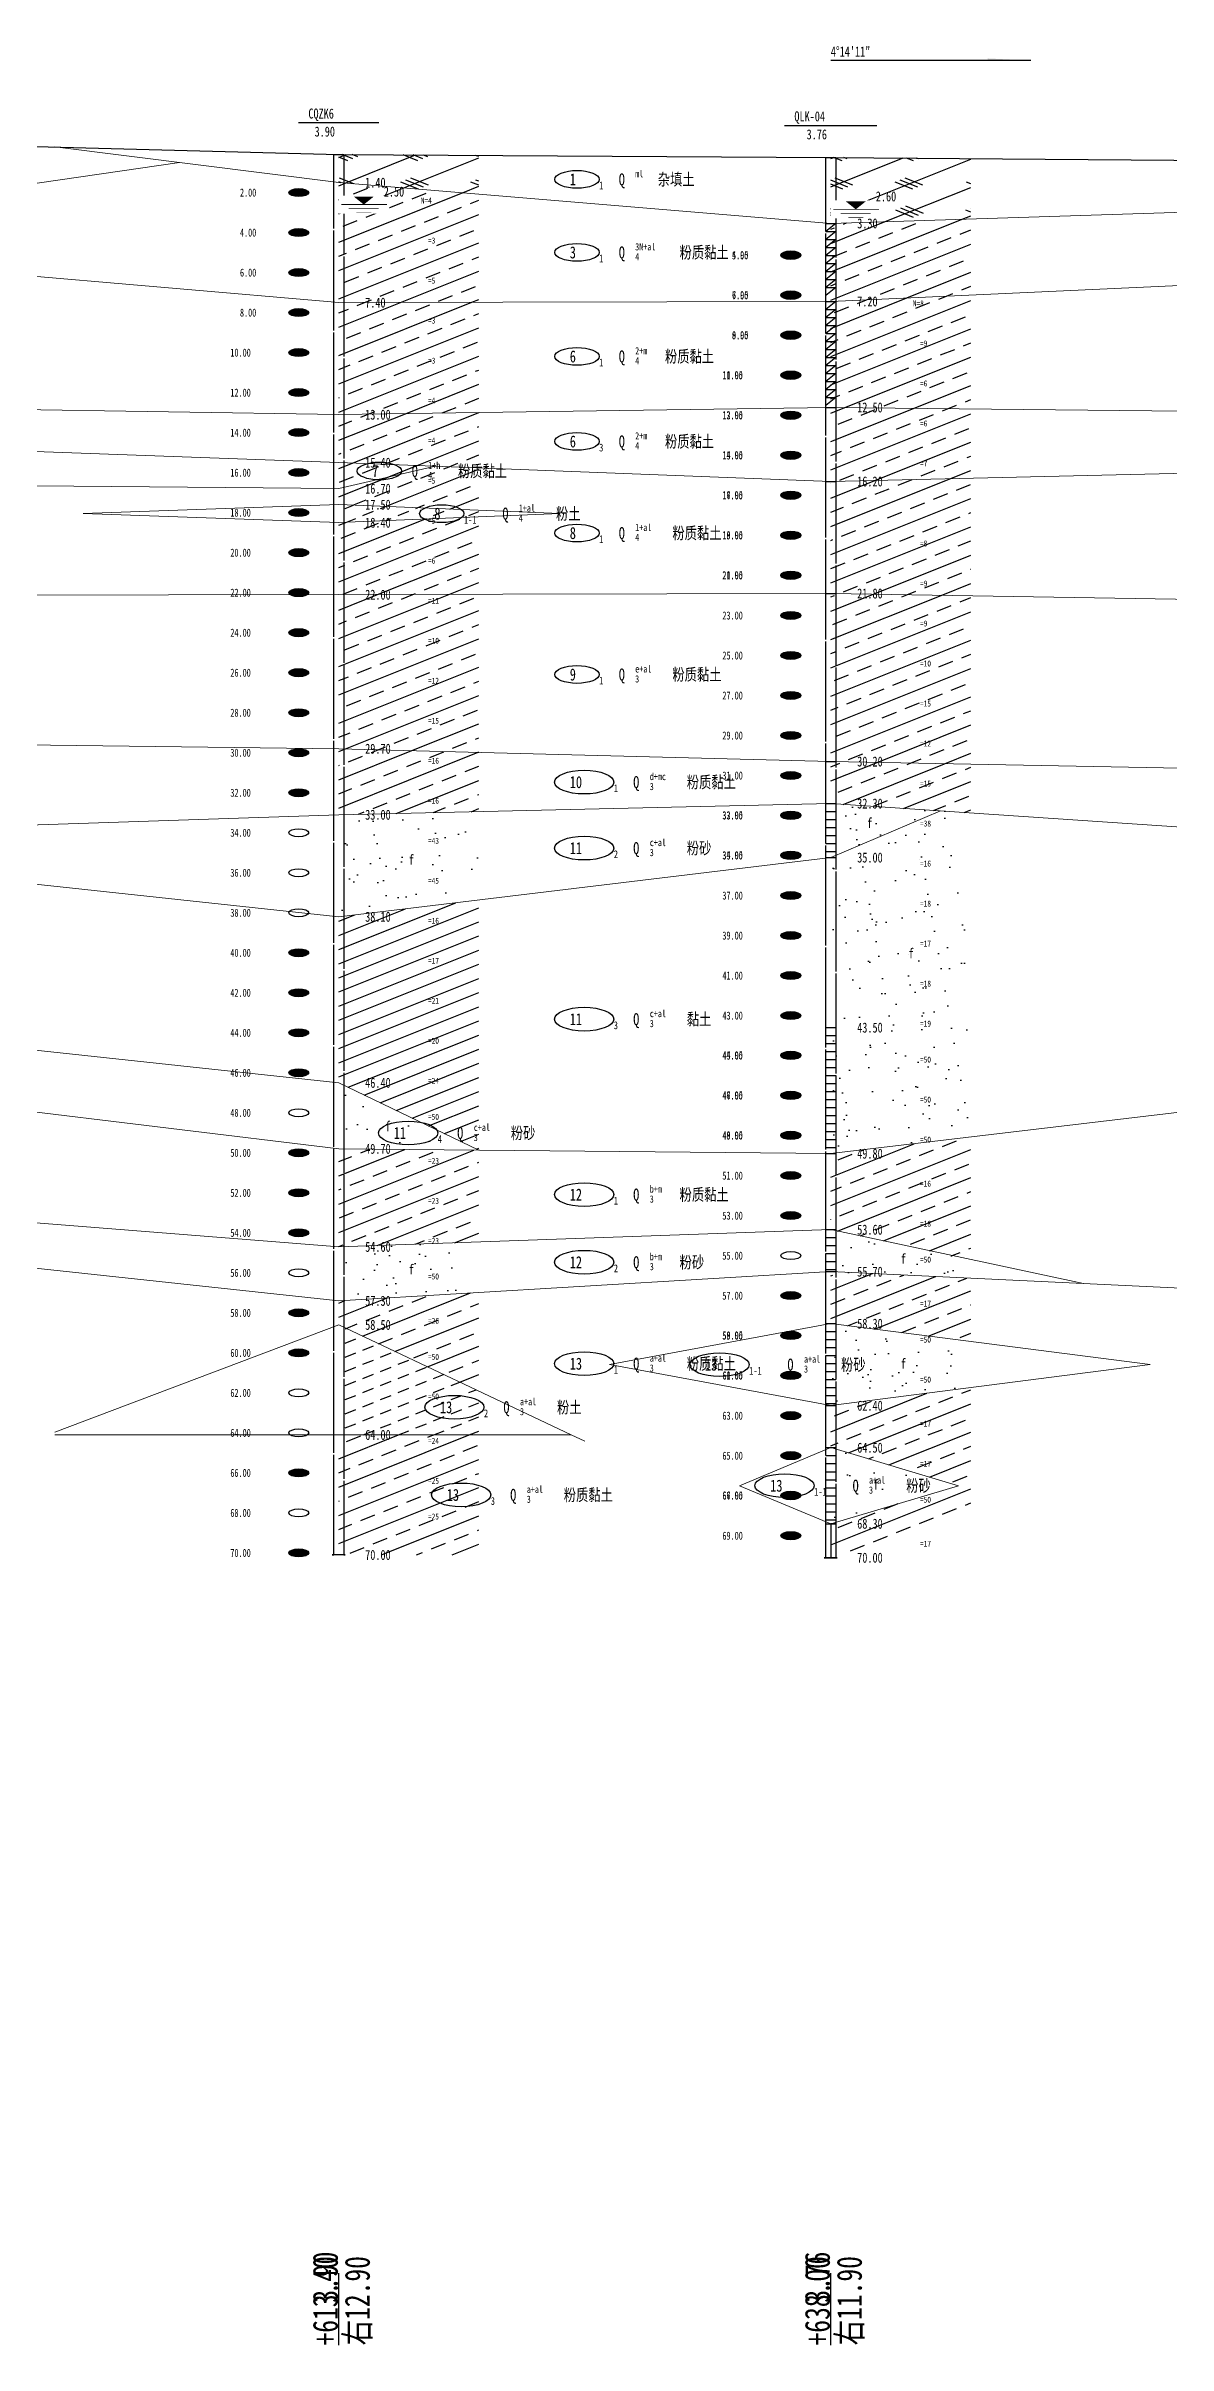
# Model space of a CAD drawing. Header units: millimetres. Extents: x 946 to 3601, y 223 to 2569.
# Drawn here: x 1829.1 to 1885.2, y 227.9 to 342.8 of the extents above; entities that cross this region are included whole.
import ezdxf

# ---------------------------------------------------------------- set-up
doc = ezdxf.new("R2010")
doc.units = ezdxf.units.MM
doc.linetypes.add('sx', pattern=[10, 5, 0, 5, 0])
for name, color, linetype in [('GiCAD_PouMian', 7, 'Continuous'), ('GICAD_QUYANG', 7, 'Continuous'), ('地形线', 7, 'Continuous'), ('地质-地层符号', 3, 'Continuous'), ('地质-地面线', 7, 'Continuous'), ('地质-填充花纹', 8, 'Continuous'), ('地质-标贯', 7, 'Continuous'), ('地质-水位线', 5, 'Continuous'), ('地质-钻孔', 7, 'Continuous')]:
    doc.layers.add(name, color=color, linetype=linetype)
for name, color, linetype, lineweight in [('地质-地层线', 7, 'Continuous', 15), ('地质-文字', 7, 'Continuous', 15), ('地质-标注栏', 1, 'Continuous', 25)]:
    doc.layers.add(name, color=color, linetype=linetype, lineweight=lineweight)
doc.styles.add('LZ_FONTS_FS', font='', dxfattribs={"width": 0.7})
doc.styles.add('LZ_PMT_LINE', font='', dxfattribs={"height": 2})
doc.styles.add('剖线方向', font='', dxfattribs={"width": 0.7, "height": 2.5})
doc.styles.add('叠加符号', font='', dxfattribs={"width": 0.7, "height": 2.5})
doc.styles.add('地下水位', font='', dxfattribs={"width": 0.7, "height": 2.5})
doc.styles.add('地层编号', font='', dxfattribs={"width": 0.7, "height": 3})
doc.styles.add('层底标注', font='', dxfattribs={"width": 0.7, "height": 2.5})
doc.styles.add('岩土名称', font='', dxfattribs={"width": 0.7, "height": 3})
doc.styles.add('时代', font='', dxfattribs={"width": 0.7, "height": 3})
doc.styles.add('标注栏数据', font='', dxfattribs={"width": 0.7, "height": 2.5})
doc.styles.add('标贯动探', font='', dxfattribs={"width": 0.7, "height": 1.5})
doc.styles.add('钻孔标注', font='', dxfattribs={"width": 0.7, "height": 2.5})
doc.styles.get('LZ_FONTS_FS').set_extended_font_data('仿宋_GB2312')
doc.styles.get('LZ_PMT_LINE').set_extended_font_data('仿宋_GB2312')
doc.styles.get('剖线方向').set_extended_font_data('仿宋_GB2312')
doc.styles.get('叠加符号').set_extended_font_data('仿宋_GB2312')
doc.styles.get('地下水位').set_extended_font_data('仿宋_GB2312')
doc.styles.get('地层编号').set_extended_font_data('仿宋_GB2312')
doc.styles.get('层底标注').set_extended_font_data('仿宋_GB2312')
doc.styles.get('岩土名称').set_extended_font_data('仿宋_GB2312')
doc.styles.get('时代').set_extended_font_data('仿宋_GB2312')
doc.styles.get('标注栏数据').set_extended_font_data('仿宋_GB2312')
doc.styles.get('标贯动探').set_extended_font_data('仿宋_GB2312')
doc.styles.get('钻孔标注').set_extended_font_data('仿宋_GB2312')
doc.linetypes.add('swx', pattern='A,7,-1.5,["●",LZ_PMT_LINE,S=0.05,R=0,X=0,Y=0],-1.5', length=10)
pattern_1 = [(21.80141, (207.059, -62.8771), (-1.7677652, 0.7071061), []), (21.80141, (208.809, -62.8771), (-1.7677652, 0.7071061), [0.76157655, -0.4759851])]
pattern_2 = [(17.062863, (207.05897, -62.8771), (2.79036967, 1.248899855), [-5.9751498, 0, -4.4813624, 0, -4.4813624, 0]), (3.01447, (207.059, -62.8771), (7.2145321, 1.8094251), [-2.978456, 0, -7.7439854, 0, -1.7870735, 0]), (345.966575, (201.6935, -62.8771), (11.0733864, -1.5019982), [-1.573447, 0, -6.293788, 0, -7.3427527, 0]), (17.06286, (207.059, -62.877), (-2.941879, 3.021541), [-3.983433, 0, -4.979292, 0, -4.481362, 0]), (3.01447, (207.059, -62.877), (4.858372, 4.093388), [-3.574147, 0, -5.361221, 0, -1.7870735, 0]), (345.7037, (201.6935, -62.877), (5.2409553, 1.250378), [-2.088827, 0, -6.788688, 0, -10.444135, 0]), (339.87047, (201.6935, -62.877), (6.9800505, 1.196567), [-0.942291, 0, -3.769163, 0, -3.769163, 0]), (17.06286, (207.059, -62.8771), (6.5425438, 3.7545058), [-1.4937875, 0, -1.4937875, 0, -4.4813624, 0]), (3.01447, (207.059, -62.877), (2.716851, 3.980613), [-3.574147, 0, -7.743985, 0, -1.787074, 0]), (345.7037, (201.6935, -62.877), (15.682466, 1.374167), [-6.266481, 0, -2.611034, 0, -2.611034, 0]), (339.87047, (201.6935, -62.877), (230427.237503, -84451.983463), [-1.187286, 0, -9.894053, 0, -0.94229, 0])]
pattern_3 = [(21.80141, (207.059, -62.8771), (-1.767767, 0.7071068), []), (158.19859, (207.684, -62.977), (-3.535534, -1.4142136), [0.9519716, -2.855915]), (158.19859, (207.434, -63.077), (-3.535534, -1.4142136), [0.9519716, -2.855915]), (158.19859, (207.184, -63.177), (-3.535534, -1.4142136), [0.9519716, -2.855915]), (158.19859, (211.184, -62.977), (-3.535534, -1.4142136), [0.9519716, -2.855915]), (158.19859, (210.934, -63.077), (-3.535534, -1.4142136), [0.9519716, -2.855915]), (158.19859, (210.684, -63.177), (-3.535534, -1.4142136), [0.9519716, -2.855915])]
pattern_4 = [(21.80141, (207.059, -62.8771), (-0.88388348, 0.3535534), [0.571183, -0.38078866])]

# ---------------------------------------------------------------- blocks, each defined once
blk = doc.blocks.new('pxfx')
blk.add_hatch(color=7).paths.add_polyline_path([(15.69, 0), (15.69, 0.52), (20.1, 0)])
at = {"color": 7, "linetype": 'Continuous'}
blk.add_wipeout([(-10.23, -0.22), (10.32, -0.22), (10.32, 0.73), (-10.23, 0.73)], dxfattribs=at)
at = {"layer": '地形线', "color": 7}
blk.add_line((20, 0), (0, 0), dxfattribs=at)
blk = doc.blocks.new('shuiweifh')
at = {"color": 7, "linetype": 'swx'}
blk.add_wipeout([(-2.47, -2.24), (2.54, -2.24), (2.54, 2.22), (-2.47, 2.22)], dxfattribs=at).dxf.layer = '地质-水位线'
at = {"color": 7}
blk.add_lwpolyline([(0, 0, 0, 2, 0), (0, 2, 2, 2, 0)], format="xyseb", dxfattribs=at)
for points, const_width in [([(-2.25, 0.02), (2.32, 0.02)], 0.075), ([(-1.5, -1), (1.5, -1)], 0.075), ([(-0.75, -2), (0.75, -2)], 0.05)]:
    blk.add_lwpolyline(points, dxfattribs=dict(at, const_width=const_width))
blk = doc.blocks.new('gkqy_yuan.dwg不标1')
at = {"layer": 'GiCAD_PouMian'}
h = blk.add_hatch(color=7, dxfattribs=at)
edge = h.paths.add_edge_path()
edge.add_arc((0, 0), 1, 0, 360)
at = {"layer": 'GICAD_QUYANG', "color": 7}
blk.add_circle((0, 0), 1, dxfattribs=at)
blk = doc.blocks.new('gkqy_rao.dwg不标1')
at = {"layer": 'GICAD_QUYANG', "color": 7}
blk.add_circle((0, 0), 1, dxfattribs=at)

msp = doc.modelspace()

# ---------------------------------------------------------------- hatches: boundary and pattern name
at = {"layer": '地质-填充花纹', "linetype": 'Continuous'}
h = msp.add_hatch(dxfattribs=at)
h.set_pattern_fill('GKZTT', color=256, scale=0.25, style=0, pattern_type=2)
h.set_pattern_definition(pattern_3)
h.paths.add_polyline_path([(1850.69, 337.32), (1850.69, 335.38), (1843.69, 335.96), (1843.69, 337.36)])
h = msp.add_hatch(dxfattribs=at)
h.set_pattern_fill('GKZTT', color=256, scale=0.25, style=0, pattern_type=2)
h.set_pattern_definition(pattern_3)
h.paths.add_polyline_path([(1875.29, 337.16), (1875.29, 334.14), (1868.29, 333.92), (1868.29, 337.22)])
h = msp.add_hatch(dxfattribs=at)
h.set_pattern_fill('GLYNT', color=256, scale=0.25, style=0, pattern_type=2)
h.set_pattern_definition(pattern_1)
h.paths.add_polyline_path([(1850.69, 335.38), (1850.69, 329.98), (1843.69, 329.96), (1843.69, 335.96)])
h = msp.add_hatch(dxfattribs=at)
h.set_pattern_fill('GLYNT', color=256, scale=0.25, style=0, pattern_type=2)
h.set_pattern_definition(pattern_1)
h.paths.add_polyline_path([(1875.29, 330.34), (1868.29, 330.02), (1868.29, 333.92), (1875.29, 334.14)])
h = msp.add_hatch(dxfattribs=at)
h.set_pattern_fill('GLYNT', color=256, scale=0.25, style=0, pattern_type=2)
h.set_pattern_definition(pattern_1)
h.paths.add_polyline_path([(1850.69, 324.46), (1843.69, 324.36), (1843.69, 329.96), (1850.69, 329.98)])
h = msp.add_hatch(dxfattribs=at)
h.set_pattern_fill('GLYNT', color=256, scale=0.25, style=0, pattern_type=2)
h.set_pattern_definition(pattern_1)
h.paths.add_polyline_path([(1875.29, 324.64), (1868.29, 324.72), (1868.29, 330.02), (1875.29, 330.34)])
h = msp.add_hatch(dxfattribs=at)
h.set_pattern_fill('GLYNT', color=256, scale=0.25, style=0, pattern_type=2)
h.set_pattern_definition(pattern_1)
h.paths.add_polyline_path([(1850.69, 321.69), (1848.53, 321.78), (1843.69, 321.96), (1843.69, 324.36), (1850.69, 324.46)])
h = msp.add_hatch(dxfattribs=at)
h.set_pattern_fill('GLYNT', color=256, scale=0.25, style=0, pattern_type=2)
h.set_pattern_definition(pattern_1)
h.paths.add_polyline_path([(1875.29, 324.64), (1875.29, 321.18), (1868.29, 321.02), (1868.29, 324.72)])
h = msp.add_hatch(dxfattribs=at)
h.set_pattern_fill('GLYNT', color=256, scale=0.25, style=0, pattern_type=2)
h.set_pattern_definition(pattern_1)
h.paths.add_polyline_path([(1848.53, 321.78), (1843.69, 320.66), (1843.69, 321.96)])
h = msp.add_hatch(dxfattribs=at)
h.set_pattern_fill('GLYNT', color=256, scale=0.25, style=0, pattern_type=2)
h.set_pattern_definition(pattern_1)
h.paths.add_polyline_path([(1850.69, 321.69), (1850.69, 319.58), (1843.69, 319.86), (1843.69, 320.66), (1848.53, 321.78)])
h = msp.add_hatch(dxfattribs=at)
h.set_pattern_fill('GLYNT', color=256, scale=0.25, style=0, pattern_type=2)
h.set_pattern_definition(pattern_1)
h.paths.add_polyline_path([(1875.29, 315.3), (1868.29, 315.42), (1868.29, 321.02), (1875.29, 321.18)])
h = msp.add_hatch(dxfattribs=at)
h.set_pattern_fill('GKFT', color=256, scale=0.25, style=0, pattern_type=2)
h.set_pattern_definition(pattern_4)
h.paths.add_polyline_path([(1850.69, 319.58), (1850.69, 319.25), (1843.69, 318.96), (1843.69, 319.86)])
h = msp.add_hatch(dxfattribs=at)
h.set_pattern_fill('GLYNT', color=256, scale=0.25, style=0, pattern_type=2)
h.set_pattern_definition(pattern_1)
h.paths.add_polyline_path([(1850.69, 315.38), (1843.69, 315.36), (1843.69, 318.96), (1850.69, 319.25)])
h = msp.add_hatch(dxfattribs=at)
h.set_pattern_fill('GLYNT', color=256, scale=0.25, style=0, pattern_type=2)
h.set_pattern_definition(pattern_1)
h.paths.add_polyline_path([(1850.69, 307.48), (1843.69, 307.66), (1843.69, 315.36), (1850.69, 315.38)])
h = msp.add_hatch(dxfattribs=at)
h.set_pattern_fill('GLYNT', color=256, scale=0.25, style=0, pattern_type=2)
h.set_pattern_definition(pattern_1)
h.paths.add_polyline_path([(1875.29, 315.3), (1875.29, 306.88), (1868.29, 307.02), (1868.29, 315.42)])
h = msp.add_hatch(dxfattribs=at)
h.set_pattern_fill('GLYNT', color=256, scale=0.25, style=0, pattern_type=2)
h.set_pattern_definition(pattern_1)
h.paths.add_polyline_path([(1850.69, 307.48), (1850.69, 304.52), (1843.69, 304.36), (1843.69, 307.66)])
h = msp.add_hatch(dxfattribs=at)
h.set_pattern_fill('GLYNT', color=256, scale=0.25, style=0, pattern_type=2)
h.set_pattern_definition(pattern_1)
h.paths.add_polyline_path([(1875.29, 306.88), (1875.29, 304.45), (1873.77, 304.55), (1868.29, 304.92), (1868.29, 307.02)])
h = msp.add_hatch(dxfattribs=at)
h.set_pattern_fill('GLXS', color=256, scale=0.25, style=0, pattern_type=2)
h.set_pattern_definition(pattern_2)
h.paths.add_polyline_path([(1873.77, 304.55), (1868.29, 302.22), (1868.29, 304.92)])
h = msp.add_hatch(dxfattribs=at)
h.set_pattern_fill('GLXS', color=256, scale=0.25, style=0, pattern_type=2)
h.set_pattern_definition(pattern_2)
h.paths.add_polyline_path([(1850.69, 300.1), (1843.69, 299.26), (1843.69, 304.36), (1850.69, 304.52)])
h = msp.add_hatch(dxfattribs=at)
h.set_pattern_fill('GLXS', color=256, scale=0.25, style=0, pattern_type=2)
h.set_pattern_definition(pattern_2)
h.paths.add_polyline_path([(1875.29, 304.45), (1875.29, 288.25), (1868.29, 287.42), (1868.29, 302.22), (1873.77, 304.55)])
h = msp.add_hatch(dxfattribs=at)
h.set_pattern_fill('GKNXT', color=256, scale=0.25, style=0, pattern_type=2)
h.set_pattern_definition([(21.80141, (207.059, -62.8771), (-0.88388348, 0.3535534), [])])
h.paths.add_polyline_path([(1850.69, 287.59), (1843.69, 290.96), (1843.69, 299.26), (1850.69, 300.1)])
h = msp.add_hatch(dxfattribs=at)
h.set_pattern_fill('GLXS', color=256, scale=0.25, style=0, pattern_type=2)
h.set_pattern_definition(pattern_2)
h.paths.add_polyline_path([(1850.69, 287.59), (1843.69, 287.66), (1843.69, 290.96)])
h = msp.add_hatch(dxfattribs=at)
h.set_pattern_fill('GLYNT', color=256, scale=0.25, style=0, pattern_type=2)
h.set_pattern_definition(pattern_1)
h.paths.add_polyline_path([(1850.69, 287.59), (1850.69, 283.01), (1843.69, 282.76), (1843.69, 287.66)])
h = msp.add_hatch(dxfattribs=at)
h.set_pattern_fill('GLYNT', color=256, scale=0.25, style=0, pattern_type=2)
h.set_pattern_definition(pattern_1)
h.paths.add_polyline_path([(1875.29, 282.12), (1868.29, 283.62), (1868.29, 287.42), (1875.29, 288.25)])
h = msp.add_hatch(dxfattribs=at)
h.set_pattern_fill('GLXS', color=256, scale=0.25, style=0, pattern_type=2)
h.set_pattern_definition(pattern_2)
h.paths.add_polyline_path([(1850.69, 280.48), (1843.69, 280.06), (1843.69, 282.76), (1850.69, 283.01)])
h = msp.add_hatch(dxfattribs=at)
h.set_pattern_fill('GLXS', color=256, scale=0.25, style=0, pattern_type=2)
h.set_pattern_definition(pattern_2)
h.paths.add_polyline_path([(1875.29, 282.12), (1875.29, 281.19), (1868.29, 281.52), (1868.29, 283.62)])
h = msp.add_hatch(dxfattribs=at)
h.set_pattern_fill('GLYNT', color=256, scale=0.25, style=0, pattern_type=2)
h.set_pattern_definition(pattern_1)
h.paths.add_polyline_path([(1850.69, 275.55), (1843.69, 278.86), (1843.69, 280.06), (1850.69, 280.48)])
h = msp.add_hatch(dxfattribs=at)
h.set_pattern_fill('GLYNT', color=256, scale=0.25, style=0, pattern_type=2)
h.set_pattern_definition(pattern_1)
h.paths.add_polyline_path([(1875.29, 281.19), (1875.29, 278.02), (1868.29, 278.92), (1868.29, 281.52)])
h = msp.add_hatch(dxfattribs=at)
h.set_pattern_fill('GKFT', color=256, scale=0.25, style=0, pattern_type=2)
h.set_pattern_definition(pattern_4)
h.paths.add_polyline_path([(1850.69, 275.55), (1850.69, 273.36), (1843.69, 273.36), (1843.69, 278.86)])
h = msp.add_hatch(dxfattribs=at)
h.set_pattern_fill('GLXS', color=256, scale=0.25, style=0, pattern_type=2)
h.set_pattern_definition(pattern_2)
h.paths.add_polyline_path([(1875.29, 278.02), (1875.29, 275.72), (1868.29, 274.82), (1868.29, 278.92)])
h = msp.add_hatch(dxfattribs=at)
h.set_pattern_fill('GLYNT', color=256, scale=0.25, style=0, pattern_type=2)
h.set_pattern_definition(pattern_1)
h.paths.add_polyline_path([(1875.29, 269.59), (1868.29, 267.22), (1868.29, 268.92), (1874.67, 270.82), (1868.29, 272.72), (1868.29, 274.82), (1875.29, 275.72)])
h = msp.add_hatch(dxfattribs=at)
h.set_pattern_fill('GLYNT', color=256, scale=0.25, style=0, pattern_type=2)
h.set_pattern_definition(pattern_1)
h.paths.add_polyline_path([(1850.69, 267.36), (1843.69, 267.36), (1843.69, 273.36), (1850.69, 273.36)])
h = msp.add_hatch(dxfattribs=at)
h.set_pattern_fill('GLXS', color=256, scale=0.25, style=0, pattern_type=2)
h.set_pattern_definition(pattern_2)
h.paths.add_polyline_path([(1874.67, 270.82), (1868.29, 268.92), (1868.29, 272.72)])

# ---------------------------------------------------------------- linework, layer by layer
at = {"layer": '地质-地层符号', "color": 7, "linetype": 'Continuous'}
for centre, major_axis in [((1855.6, 336.12), (-1.11, 0)), ((1855.6, 332.47), (-1.11, 0)), ((1855.6, 327.27), (-1.11, 0)), ((1855.6, 323.02), (-1.11, 0)), ((1845.72, 321.54), (-1.11, 0)), ((1848.84, 319.41), (-1.11, 0)), ((1855.6, 318.44), (-1.11, 0)), ((1855.6, 311.37), (-1.11, 0)), ((1855.96, 305.99), (-1.48, 0)), ((1855.96, 302.69), (-1.48, 0)), ((1855.96, 294.14), (-1.48, 0)), ((1847.16, 288.45), (-1.48, 0)), ((1855.96, 285.37), (-1.48, 0)), ((1855.96, 281.99), (-1.48, 0)), ((1855.96, 276.92), (-1.48, 0)), ((1862.73, 276.87), (-1.48, 0)), ((1849.47, 274.74), (-1.48, 0)), ((1865.98, 270.82), (-1.48, 0)), ((1849.81, 270.36), (-1.48, 0))]:
    msp.add_ellipse(centre, major_axis=major_axis, ratio=0.4, dxfattribs=at)
at = {"layer": '地质-地层线', "color": 7}
for p, q in [((1815.29, 334.01), (1835.72, 336.96)), ((1829.49, 337.74), (1843.69, 335.96)), ((1843.69, 335.96), (1868.29, 333.92)), ((1868.29, 333.92), (1903.79, 335.03)), ((1815.29, 332.41), (1843.69, 329.96)), ((1868.29, 330.02), (1903.79, 331.63)), ((1843.69, 329.96), (1868.29, 330.02)), ((1815.29, 324.81), (1843.69, 324.36)), ((1843.69, 324.36), (1868.29, 324.72)), ((1868.29, 324.72), (1903.79, 324.33)), ((1815.29, 323.01), (1843.69, 321.96)), ((1843.69, 321.96), (1868.29, 321.02)), ((1868.29, 321.02), (1903.79, 321.83)), ((1815.29, 320.91), (1843.69, 320.66)), ((1843.69, 320.66), (1848.53, 321.78)), ((1830.91, 319.41), (1843.69, 319.86)), ((1843.69, 319.86), (1854.76, 319.41)), ((1843.69, 318.96), (1830.91, 319.41)), ((1854.76, 319.41), (1843.69, 318.96)), ((1815.29, 315.31), (1843.69, 315.36)), ((1843.69, 315.36), (1868.29, 315.42)), ((1868.29, 315.42), (1903.79, 314.83)), ((1815.29, 308.01), (1843.69, 307.66)), ((1843.69, 307.66), (1868.29, 307.02)), ((1868.29, 307.02), (1903.79, 306.33)), ((1843.69, 304.36), (1868.29, 304.92)), ((1868.29, 304.92), (1903.79, 302.53)), ((1815.29, 303.41), (1843.69, 304.36)), ((1868.29, 302.22), (1873.77, 304.55)), ((1815.29, 302.31), (1843.69, 299.26)), ((1843.69, 299.26), (1868.29, 302.22)), ((1815.29, 294.01), (1843.69, 290.96)), ((1815.29, 291.11), (1843.69, 287.66)), ((1843.69, 290.96), (1850.69, 287.59)), ((1868.29, 287.42), (1903.79, 291.63)), ((1843.69, 287.66), (1868.29, 287.42)), ((1815.29, 285.01), (1843.69, 282.76)), ((1815.29, 283.11), (1843.69, 280.06)), ((1843.69, 282.76), (1868.29, 283.62)), ((1868.29, 283.62), (1880.92, 280.92)), ((1843.69, 280.06), (1868.29, 281.52)), ((1868.29, 281.52), (1903.79, 279.83)), ((1829.49, 273.49), (1843.69, 278.86)), ((1843.69, 278.86), (1855.31, 273.36)), ((1857.22, 276.87), (1868.29, 278.92)), ((1868.29, 278.92), (1884.26, 276.87)), ((1868.29, 274.82), (1857.22, 276.87)), ((1884.26, 276.87), (1868.29, 274.82)), ((1829.49, 273.36), (1843.69, 273.36)), ((1843.69, 273.36), (1855.31, 273.36)), ((1855.31, 273.36), (1855.99, 273.04)), ((1863.72, 270.82), (1868.29, 272.72)), ((1868.29, 272.72), (1874.67, 270.82)), ((1868.29, 268.92), (1863.72, 270.82)), ((1874.67, 270.82), (1868.29, 268.92))]:
    msp.add_line(p, q, dxfattribs=at)
at = {"layer": '地质-地面线', "color": 7, "linetype": 'Continuous'}
for p, q in [((1815.29, 338.11), (1843.69, 337.36)), ((1843.69, 337.36), (1868.29, 337.22)), ((1868.29, 337.22), (1903.79, 336.93))]:
    msp.add_line(p, q, dxfattribs=at)
at = {"layer": '地质-标注栏', "color": 7, "linetype": 'Continuous'}
for p, q in [((1843.69, 229.46), (1843.69, 231.46)), ((1868.29, 229.46), (1868.29, 231.46)), ((1843.69, 227.86), (1843.69, 229.46)), ((1868.29, 227.86), (1868.29, 229.46))]:
    msp.add_line(p, q, dxfattribs=at)
at = {"layer": '地质-钻孔', "color": 7, "linetype": 'Continuous'}
for p, q in [((1841.67, 338.96), (1845.7, 338.96)), ((1865.97, 338.82), (1870.6, 338.82)), ((1868.04, 337.22), (1868.54, 337.22)), ((1868.04, 333.52), (1868.54, 333.52)), ((1868.54, 333.52), (1868.04, 333.12)), ((1868.54, 333.52), (1868.54, 333.52)), ((1868.04, 333.12), (1868.54, 333.12)), ((1868.54, 333.12), (1868.04, 332.72)), ((1868.04, 332.72), (1868.54, 332.72)), ((1868.54, 332.72), (1868.04, 332.32)), ((1868.04, 332.32), (1868.54, 332.32)), ((1868.54, 332.32), (1868.04, 331.92)), ((1868.54, 333.12), (1868.54, 333.12)), ((1868.54, 332.72), (1868.54, 332.72)), ((1868.54, 332.32), (1868.54, 332.32)), ((1868.04, 331.92), (1868.54, 331.92)), ((1868.54, 331.92), (1868.04, 331.52)), ((1868.04, 331.52), (1868.54, 331.52)), ((1868.54, 331.52), (1868.04, 331.12)), ((1868.04, 331.12), (1868.54, 331.12)), ((1868.54, 331.12), (1868.04, 330.72)), ((1868.54, 331.92), (1868.54, 331.92)), ((1868.54, 331.52), (1868.54, 331.52)), ((1868.54, 331.12), (1868.54, 331.12)), ((1868.04, 330.72), (1868.54, 330.72)), ((1868.54, 330.72), (1868.04, 330.32)), ((1868.04, 330.02), (1868.54, 330.02)), ((1868.04, 330.02), (1868.54, 330.02)), ((1868.04, 330.02), (1868.54, 330.02)), ((1868.54, 330.02), (1868.04, 329.62)), ((1868.54, 330.72), (1868.54, 330.72)), ((1868.54, 330.02), (1868.54, 330.02)), ((1868.04, 329.62), (1868.54, 329.62)), ((1868.54, 329.62), (1868.04, 329.22)), ((1868.04, 329.22), (1868.54, 329.22)), ((1868.54, 329.22), (1868.04, 328.82)), ((1868.04, 328.82), (1868.54, 328.82)), ((1868.54, 328.82), (1868.04, 328.42)), ((1868.54, 329.62), (1868.54, 329.62)), ((1868.54, 329.22), (1868.54, 329.22)), ((1868.54, 328.82), (1868.54, 328.82)), ((1868.04, 328.42), (1868.54, 328.42)), ((1868.54, 328.42), (1868.04, 328.02)), ((1868.04, 328.02), (1868.54, 328.02)), ((1868.54, 328.02), (1868.04, 327.62)), ((1868.04, 327.62), (1868.54, 327.62)), ((1868.54, 327.62), (1868.04, 327.22)), ((1868.54, 328.42), (1868.54, 328.42)), ((1868.54, 328.02), (1868.54, 328.02)), ((1868.54, 327.62), (1868.54, 327.62)), ((1868.04, 327.22), (1868.54, 327.22)), ((1868.54, 327.22), (1868.04, 326.82)), ((1868.04, 326.82), (1868.54, 326.82)), ((1868.54, 326.82), (1868.04, 326.42)), ((1868.04, 326.42), (1868.54, 326.42)), ((1868.54, 326.42), (1868.04, 326.02)), ((1868.54, 327.22), (1868.54, 327.22)), ((1868.54, 326.82), (1868.54, 326.82)), ((1868.54, 326.42), (1868.54, 326.42)), ((1868.04, 326.02), (1868.54, 326.02)), ((1868.54, 326.02), (1868.04, 325.62)), ((1868.04, 325.62), (1868.54, 325.62)), ((1868.54, 325.62), (1868.04, 325.22)), ((1868.54, 326.02), (1868.54, 326.02)), ((1868.54, 325.62), (1868.54, 325.62)), ((1868.04, 325.22), (1868.54, 325.22)), ((1868.54, 325.22), (1868.04, 324.82)), ((1868.04, 324.72), (1868.54, 324.72)), ((1868.04, 324.72), (1868.54, 324.72)), ((1868.54, 325.22), (1868.54, 325.22)), ((1868.04, 321.02), (1868.54, 321.02)), ((1868.04, 321.02), (1868.54, 321.02)), ((1868.04, 315.42), (1868.54, 315.42)), ((1868.04, 315.42), (1868.54, 315.42)), ((1868.04, 307.02), (1868.54, 307.02)), ((1868.04, 307.02), (1868.54, 307.02)), ((1868.04, 304.92), (1868.54, 304.92)), ((1868.04, 304.92), (1868.54, 304.92)), ((1868.04, 304.92), (1868.54, 304.92)), ((1868.04, 304.52), (1868.54, 304.52)), ((1868.04, 304.12), (1868.54, 304.12)), ((1868.04, 303.72), (1868.54, 303.72)), ((1868.04, 303.32), (1868.54, 303.32)), ((1868.04, 302.92), (1868.54, 302.92)), ((1868.04, 302.52), (1868.54, 302.52)), ((1868.04, 302.22), (1868.54, 302.22)), ((1868.04, 302.22), (1868.54, 302.22)), ((1868.04, 293.72), (1868.54, 293.72)), ((1868.04, 293.72), (1868.54, 293.72)), ((1868.04, 293.72), (1868.54, 293.72)), ((1868.04, 293.32), (1868.54, 293.32)), ((1868.04, 292.92), (1868.54, 292.92)), ((1868.04, 292.52), (1868.54, 292.52)), ((1868.04, 292.12), (1868.54, 292.12)), ((1868.04, 291.72), (1868.54, 291.72)), ((1868.04, 291.32), (1868.54, 291.32)), ((1868.04, 290.92), (1868.54, 290.92)), ((1868.04, 290.52), (1868.54, 290.52)), ((1868.04, 290.12), (1868.54, 290.12)), ((1868.04, 289.72), (1868.54, 289.72)), ((1868.04, 289.32), (1868.54, 289.32)), ((1868.04, 288.92), (1868.54, 288.92)), ((1868.04, 288.52), (1868.54, 288.52)), ((1868.04, 288.12), (1868.54, 288.12)), ((1868.04, 287.72), (1868.54, 287.72)), ((1868.04, 287.42), (1868.54, 287.42)), ((1868.04, 287.42), (1868.54, 287.42)), ((1868.04, 283.62), (1868.54, 283.62)), ((1868.04, 283.62), (1868.54, 283.62)), ((1868.04, 283.62), (1868.54, 283.62)), ((1868.04, 283.22), (1868.54, 283.22)), ((1868.04, 282.82), (1868.54, 282.82)), ((1868.04, 282.42), (1868.54, 282.42)), ((1868.04, 282.02), (1868.54, 282.02)), ((1868.04, 281.62), (1868.54, 281.62)), ((1868.04, 281.52), (1868.54, 281.52)), ((1868.04, 281.52), (1868.54, 281.52)), ((1868.04, 278.92), (1868.54, 278.92)), ((1868.04, 278.92), (1868.54, 278.92)), ((1868.04, 278.92), (1868.54, 278.92)), ((1868.04, 278.52), (1868.54, 278.52)), ((1868.04, 278.12), (1868.54, 278.12)), ((1868.04, 277.72), (1868.54, 277.72)), ((1868.04, 277.32), (1868.54, 277.32)), ((1868.04, 276.92), (1868.54, 276.92)), ((1868.04, 276.52), (1868.54, 276.52)), ((1868.04, 276.12), (1868.54, 276.12)), ((1868.04, 275.72), (1868.54, 275.72)), ((1868.04, 275.32), (1868.54, 275.32)), ((1868.04, 274.92), (1868.54, 274.92)), ((1868.04, 274.82), (1868.54, 274.82)), ((1868.04, 274.82), (1868.54, 274.82)), ((1868.04, 272.72), (1868.54, 272.72)), ((1868.04, 272.72), (1868.54, 272.72)), ((1868.04, 272.72), (1868.54, 272.72)), ((1868.04, 272.32), (1868.54, 272.32)), ((1868.04, 271.92), (1868.54, 271.92)), ((1868.04, 271.52), (1868.54, 271.52)), ((1868.04, 271.12), (1868.54, 271.12)), ((1868.04, 270.72), (1868.54, 270.72)), ((1868.04, 270.32), (1868.54, 270.32)), ((1868.04, 269.92), (1868.54, 269.92)), ((1868.04, 269.52), (1868.54, 269.52)), ((1868.04, 269.12), (1868.54, 269.12)), ((1868.04, 268.92), (1868.54, 268.92)), ((1868.04, 268.92), (1868.54, 268.92)), ((1868.04, 268.92), (1868.54, 268.92)), ((1868.54, 268.92), (1868.29, 268.92)), ((1868.29, 268.92), (1868.29, 267.22)), ((1868.04, 267.22), (1868.54, 267.22))]:
    msp.add_line(p, q, dxfattribs=at)
at = {"layer": '地质-钻孔', "color": 7, "linetype": 'sx'}
for p, q in [((1843.44, 337.36), (1843.94, 337.36)), ((1843.44, 267.36), (1843.44, 337.36)), ((1843.94, 337.36), (1843.94, 267.36)), ((1868.04, 337.22), (1868.54, 337.22)), ((1868.04, 267.22), (1868.04, 337.22)), ((1868.54, 337.22), (1868.54, 267.22)), ((1844.01, 267.36), (1843.36, 267.36)), ((1843.36, 267.36), (1843.44, 267.36)), ((1843.94, 267.36), (1844.01, 267.36)), ((1868.61, 267.22), (1867.96, 267.22)), ((1867.96, 267.22), (1868.04, 267.22)), ((1868.54, 267.22), (1868.61, 267.22))]:
    msp.add_line(p, q, dxfattribs=at)

# ---------------------------------------------------------------- block references
at = {"color": 7, "linetype": 'Continuous', "xscale": 0.5, "yscale": 0.2}
for name, p in [('pxfx', (1868.29, 342.06)), ('gkqy_yuan.dwg不标1', (1841.69, 335.46)), ('gkqy_yuan.dwg不标1', (1841.69, 333.46)), ('gkqy_yuan.dwg不标1', (1866.29, 332.34)), ('gkqy_yuan.dwg不标1', (1866.29, 332.32)), ('gkqy_yuan.dwg不标1', (1841.69, 331.46)), ('gkqy_yuan.dwg不标1', (1866.29, 330.34)), ('gkqy_yuan.dwg不标1', (1866.29, 330.32)), ('gkqy_yuan.dwg不标1', (1841.69, 329.46)), ('gkqy_yuan.dwg不标1', (1841.69, 327.46)), ('gkqy_yuan.dwg不标1', (1866.29, 328.34)), ('gkqy_yuan.dwg不标1', (1866.29, 328.32)), ('gkqy_yuan.dwg不标1', (1866.29, 326.34)), ('gkqy_yuan.dwg不标1', (1866.29, 326.32)), ('gkqy_yuan.dwg不标1', (1841.69, 325.46)), ('gkqy_yuan.dwg不标1', (1866.29, 324.34)), ('gkqy_yuan.dwg不标1', (1866.29, 324.32)), ('gkqy_yuan.dwg不标1', (1841.69, 323.46)), ('gkqy_yuan.dwg不标1', (1866.29, 322.34)), ('gkqy_yuan.dwg不标1', (1866.29, 322.32)), ('gkqy_yuan.dwg不标1', (1841.69, 321.46)), ('gkqy_yuan.dwg不标1', (1841.69, 319.46)), ('gkqy_yuan.dwg不标1', (1866.29, 320.34)), ('gkqy_yuan.dwg不标1', (1866.29, 320.32)), ('gkqy_yuan.dwg不标1', (1866.29, 318.34)), ('gkqy_yuan.dwg不标1', (1866.29, 318.32)), ('gkqy_yuan.dwg不标1', (1841.69, 317.46)), ('gkqy_yuan.dwg不标1', (1866.29, 316.34)), ('gkqy_yuan.dwg不标1', (1866.29, 316.32)), ('gkqy_yuan.dwg不标1', (1841.69, 315.46)), ('gkqy_yuan.dwg不标1', (1866.29, 314.32)), ('gkqy_yuan.dwg不标1', (1841.69, 313.46)), ('gkqy_yuan.dwg不标1', (1841.69, 311.46)), ('gkqy_yuan.dwg不标1', (1866.29, 312.32)), ('gkqy_yuan.dwg不标1', (1866.29, 310.32)), ('gkqy_yuan.dwg不标1', (1841.69, 309.46)), ('gkqy_yuan.dwg不标1', (1866.29, 308.32)), ('gkqy_yuan.dwg不标1', (1841.69, 307.46)), ('gkqy_yuan.dwg不标1', (1866.29, 306.32)), ('gkqy_yuan.dwg不标1', (1841.69, 305.46)), ('gkqy_rao.dwg不标1', (1841.69, 303.46)), ('gkqy_yuan.dwg不标1', (1866.29, 304.34)), ('gkqy_yuan.dwg不标1', (1866.29, 304.32)), ('gkqy_yuan.dwg不标1', (1866.29, 302.34)), ('gkqy_rao.dwg不标1', (1866.29, 302.32)), ('gkqy_rao.dwg不标1', (1841.69, 301.46)), ('gkqy_yuan.dwg不标1', (1866.29, 300.32)), ('gkqy_rao.dwg不标1', (1841.69, 299.46)), ('gkqy_yuan.dwg不标1', (1841.69, 297.46)), ('gkqy_yuan.dwg不标1', (1866.29, 298.32)), ('gkqy_yuan.dwg不标1', (1866.29, 296.32)), ('gkqy_yuan.dwg不标1', (1841.69, 295.46)), ('gkqy_yuan.dwg不标1', (1866.29, 294.32)), ('gkqy_yuan.dwg不标1', (1841.69, 293.46)), ('gkqy_yuan.dwg不标1', (1866.29, 292.34)), ('gkqy_rao.dwg不标1', (1866.29, 292.32)), ('gkqy_yuan.dwg不标1', (1841.69, 291.46)), ('gkqy_rao.dwg不标1', (1841.69, 289.46)), ('gkqy_yuan.dwg不标1', (1866.29, 290.34)), ('gkqy_rao.dwg不标1', (1866.29, 290.32)), ('gkqy_yuan.dwg不标1', (1866.29, 288.34)), ('gkqy_rao.dwg不标1', (1866.29, 288.32)), ('gkqy_yuan.dwg不标1', (1841.69, 287.46)), ('gkqy_yuan.dwg不标1', (1866.29, 286.32)), ('gkqy_yuan.dwg不标1', (1841.69, 285.46)), ('gkqy_yuan.dwg不标1', (1866.29, 284.32)), ('gkqy_yuan.dwg不标1', (1841.69, 283.46)), ('gkqy_rao.dwg不标1', (1841.69, 281.46)), ('gkqy_rao.dwg不标1', (1866.29, 282.32)), ('gkqy_yuan.dwg不标1', (1866.29, 280.32)), ('gkqy_yuan.dwg不标1', (1841.69, 279.46)), ('gkqy_yuan.dwg不标1', (1866.29, 278.34)), ('gkqy_rao.dwg不标1', (1866.29, 278.32)), ('gkqy_yuan.dwg不标1', (1841.69, 277.46)), ('gkqy_yuan.dwg不标1', (1866.29, 276.34)), ('gkqy_rao.dwg不标1', (1866.29, 276.32)), ('gkqy_rao.dwg不标1', (1841.69, 275.46)), ('gkqy_rao.dwg不标1', (1841.69, 273.46)), ('gkqy_yuan.dwg不标1', (1866.29, 274.32)), ('gkqy_yuan.dwg不标1', (1866.29, 272.32)), ('gkqy_yuan.dwg不标1', (1841.69, 271.46)), ('gkqy_yuan.dwg不标1', (1866.29, 270.34)), ('gkqy_rao.dwg不标1', (1866.29, 270.32)), ('gkqy_rao.dwg不标1', (1841.69, 269.46)), ('gkqy_yuan.dwg不标1', (1866.29, 268.32)), ('gkqy_yuan.dwg不标1', (1841.69, 267.46))]:
    msp.add_blockref(name, p, dxfattribs=at)

# ---------------------------------------------------------------- texts
at = {"color": 7, "linetype": 'Continuous', "style": 'LZ_FONTS_FS', "width": 0.75}
for s, p in [('2.00', (1838.75, 335.26)), ('4.00', (1838.75, 333.26)), ('4.95', (1863.35, 332.14)), ('5.00', (1863.35, 332.12)), ('6.00', (1838.75, 331.26)), ('6.95', (1863.35, 330.14)), ('7.00', (1863.35, 330.12)), ('8.00', (1838.75, 329.26)), ('10.00', (1838.27, 327.26)), ('8.95', (1863.35, 328.14)), ('9.00', (1863.35, 328.12)), ('10.95', (1862.87, 326.14)), ('11.00', (1862.87, 326.12)), ('12.00', (1838.27, 325.26)), ('12.95', (1862.87, 324.14)), ('13.00', (1862.87, 324.12)), ('14.00', (1838.27, 323.26)), ('14.95', (1862.87, 322.14)), ('15.00', (1862.87, 322.12)), ('16.00', (1838.27, 321.26)), ('18.00', (1838.27, 319.26)), ('16.95', (1862.87, 320.14)), ('17.00', (1862.87, 320.12)), ('18.95', (1862.87, 318.14)), ('19.00', (1862.87, 318.12)), ('20.00', (1838.27, 317.26)), ('20.95', (1862.87, 316.14)), ('21.00', (1862.87, 316.12)), ('22.00', (1838.27, 315.26)), ('23.00', (1862.87, 314.12)), ('24.00', (1838.27, 313.26)), ('26.00', (1838.27, 311.26)), ('25.00', (1862.87, 312.12)), ('27.00', (1862.87, 310.12)), ('28.00', (1838.27, 309.26)), ('29.00', (1862.87, 308.12)), ('30.00', (1838.27, 307.26)), ('31.00', (1862.87, 306.12)), ('32.00', (1838.27, 305.26)), ('34.00', (1838.27, 303.26)), ('32.95', (1862.87, 304.14)), ('33.00', (1862.87, 304.12)), ('34.95', (1862.87, 302.14)), ('35.00', (1862.87, 302.12)), ('36.00', (1838.27, 301.26)), ('37.00', (1862.87, 300.12)), ('38.00', (1838.27, 299.26)), ('40.00', (1838.27, 297.26)), ('39.00', (1862.87, 298.12)), ('41.00', (1862.87, 296.12)), ('42.00', (1838.27, 295.26)), ('43.00', (1862.87, 294.12)), ('44.00', (1838.27, 293.26)), ('44.95', (1862.87, 292.14)), ('45.00', (1862.87, 292.12)), ('46.00', (1838.27, 291.26)), ('48.00', (1838.27, 289.26)), ('46.95', (1862.87, 290.14)), ('47.00', (1862.87, 290.12)), ('48.95', (1862.87, 288.14)), ('49.00', (1862.87, 288.12)), ('50.00', (1838.27, 287.26)), ('51.00', (1862.87, 286.12)), ('52.00', (1838.27, 285.26)), ('53.00', (1862.87, 284.12)), ('54.00', (1838.27, 283.26)), ('56.00', (1838.27, 281.26)), ('55.00', (1862.87, 282.12)), ('57.00', (1862.87, 280.12)), ('58.00', (1838.27, 279.26)), ('58.95', (1862.87, 278.14)), ('59.00', (1862.87, 278.12)), ('60.00', (1838.27, 277.26)), ('60.95', (1862.87, 276.14)), ('61.00', (1862.87, 276.12)), ('62.00', (1838.27, 275.26)), ('64.00', (1838.27, 273.26)), ('63.00', (1862.87, 274.12)), ('65.00', (1862.87, 272.12)), ('66.00', (1838.27, 271.26)), ('66.95', (1862.87, 270.14)), ('67.00', (1862.87, 270.12)), ('68.00', (1838.27, 269.26)), ('69.00', (1862.87, 268.12)), ('70.00', (1838.27, 267.26))]:
    msp.add_text(s, height=0.4, dxfattribs=at).set_placement(p)
at = {"layer": '地质-地层符号', "color": 7, "linetype": 'Continuous', "width": 0.75}
for s, height, style, p in [('1', 0.6, '地层编号', (1855.24, 335.82)), ('1', 0.39, '地层编号', (1856.71, 335.62)), ('Q', 0.6, '时代', (1857.69, 335.82)), ('ml', 0.36, '时代', (1858.51, 336.22)), ('杂填土', 0.6, '岩土名称', (1859.64, 335.82)), ('3', 0.6, '地层编号', (1855.24, 332.17)), ('1', 0.39, '地层编号', (1856.71, 331.97)), ('Q', 0.6, '时代', (1857.69, 332.17)), ('4', 0.36, '时代', (1858.51, 332.07)), ('3N+al', 0.36, '时代', (1858.51, 332.57)), ('粉质黏土', 0.6, '岩土名称', (1860.73, 332.17)), ('6', 0.6, '地层编号', (1855.24, 326.97)), ('Q', 0.6, '时代', (1857.69, 326.97)), ('2+m', 0.36, '时代', (1858.51, 327.37)), ('粉质黏土', 0.6, '岩土名称', (1860, 326.97)), ('1', 0.39, '地层编号', (1856.71, 326.77)), ('4', 0.36, '时代', (1858.51, 326.87)), ('6', 0.6, '地层编号', (1855.24, 322.72)), ('Q', 0.6, '时代', (1857.69, 322.72)), ('4', 0.36, '时代', (1858.51, 322.62)), ('2+m', 0.36, '时代', (1858.51, 323.12)), ('粉质黏土', 0.6, '岩土名称', (1860, 322.72)), ('7', 0.6, '地层编号', (1845.36, 321.24)), ('Q', 0.6, '时代', (1847.34, 321.24)), ('1+h', 0.36, '时代', (1848.16, 321.64)), ('粉质黏土', 0.6, '岩土名称', (1849.65, 321.24)), ('3', 0.39, '地层编号', (1856.71, 322.52)), ('4', 0.36, '时代', (1848.16, 321.14)), ('8', 0.6, '地层编号', (1848.47, 319.11)), ('Q', 0.6, '时代', (1851.87, 319.11)), ('1+al', 0.36, '时代', (1852.69, 319.51)), ('粉土', 0.6, '岩土名称', (1854.55, 319.11)), ('1-1', 0.39, '地层编号', (1849.95, 318.91)), ('4', 0.36, '时代', (1852.69, 319.01)), ('8', 0.6, '地层编号', (1855.24, 318.14)), ('Q', 0.6, '时代', (1857.69, 318.14)), ('4', 0.36, '时代', (1858.51, 318.04)), ('1+al', 0.36, '时代', (1858.51, 318.54)), ('粉质黏土', 0.6, '岩土名称', (1860.37, 318.14)), ('1', 0.39, '地层编号', (1856.71, 317.94)), ('9', 0.6, '地层编号', (1855.24, 311.07)), ('Q', 0.6, '时代', (1857.69, 311.07)), ('e+al', 0.36, '时代', (1858.51, 311.47)), ('粉质黏土', 0.6, '岩土名称', (1860.37, 311.07)), ('1', 0.39, '地层编号', (1856.71, 310.87)), ('3', 0.36, '时代', (1858.51, 310.97)), ('10', 0.6, '地层编号', (1855.24, 305.69)), ('1', 0.39, '地层编号', (1857.44, 305.49)), ('Q', 0.6, '时代', (1858.41, 305.69)), ('3', 0.36, '时代', (1859.24, 305.59)), ('d+mc', 0.36, '时代', (1859.24, 306.09)), ('粉质黏土', 0.6, '岩土名称', (1861.09, 305.69)), ('11', 0.6, '地层编号', (1855.24, 302.39)), ('2', 0.39, '地层编号', (1857.44, 302.19)), ('Q', 0.6, '时代', (1858.41, 302.39)), ('3', 0.36, '时代', (1859.24, 302.29)), ('c+al', 0.36, '时代', (1859.24, 302.79)), ('粉砂', 0.6, '岩土名称', (1861.09, 302.39)), ('11', 0.6, '地层编号', (1855.24, 293.84)), ('Q', 0.6, '时代', (1858.41, 293.84)), ('c+al', 0.36, '时代', (1859.24, 294.24)), ('黏土', 0.6, '岩土名称', (1861.09, 293.84)), ('3', 0.39, '地层编号', (1857.44, 293.64)), ('3', 0.36, '时代', (1859.24, 293.74)), ('11', 0.6, '地层编号', (1846.44, 288.15)), ('Q', 0.6, '时代', (1849.61, 288.15)), ('c+al', 0.36, '时代', (1850.44, 288.55)), ('粉砂', 0.6, '岩土名称', (1852.29, 288.15)), ('4', 0.39, '地层编号', (1848.64, 287.95)), ('3', 0.36, '时代', (1850.44, 288.05)), ('12', 0.6, '地层编号', (1855.24, 285.07)), ('1', 0.39, '地层编号', (1857.44, 284.87)), ('Q', 0.6, '时代', (1858.41, 285.07)), ('3', 0.36, '时代', (1859.24, 284.97)), ('b+m', 0.36, '时代', (1859.24, 285.47)), ('粉质黏土', 0.6, '岩土名称', (1860.73, 285.07)), ('12', 0.6, '地层编号', (1855.24, 281.69)), ('2', 0.39, '地层编号', (1857.44, 281.49)), ('Q', 0.6, '时代', (1858.41, 281.69)), ('3', 0.36, '时代', (1859.24, 281.59)), ('b+m', 0.36, '时代', (1859.24, 282.09)), ('粉砂', 0.6, '岩土名称', (1860.73, 281.69)), ('13', 0.6, '地层编号', (1855.24, 276.62)), ('Q', 0.6, '时代', (1858.41, 276.62)), ('a+al', 0.36, '时代', (1859.24, 277.02)), ('粉质黏土', 0.6, '岩土名称', (1861.09, 276.62)), ('13', 0.6, '地层编号', (1862, 276.57)), ('Q', 0.6, '时代', (1866.12, 276.57)), ('a+al', 0.36, '时代', (1866.95, 276.97)), ('粉砂', 0.6, '岩土名称', (1868.8, 276.57)), ('1', 0.39, '地层编号', (1857.44, 276.42)), ('3', 0.36, '时代', (1859.24, 276.52)), ('1-1', 0.39, '地层编号', (1864.21, 276.37)), ('3', 0.36, '时代', (1866.95, 276.47)), ('13', 0.6, '地层编号', (1848.75, 274.44)), ('Q', 0.6, '时代', (1851.92, 274.44)), ('3', 0.36, '时代', (1852.75, 274.34)), ('a+al', 0.36, '时代', (1852.75, 274.84)), ('粉土', 0.6, '岩土名称', (1854.6, 274.44)), ('2', 0.39, '地层编号', (1850.95, 274.24)), ('a+al', 0.36, '时代', (1870.2, 270.92)), ('13', 0.6, '地层编号', (1849.09, 270.06)), ('3', 0.39, '地层编号', (1851.29, 269.86)), ('Q', 0.6, '时代', (1852.26, 270.06)), ('3', 0.36, '时代', (1853.09, 269.96)), ('a+al', 0.36, '时代', (1853.09, 270.46)), ('粉质黏土', 0.6, '岩土名称', (1854.94, 270.06)), ('13', 0.6, '地层编号', (1865.26, 270.52)), ('1-1', 0.39, '地层编号', (1867.46, 270.32)), ('Q', 0.6, '时代', (1869.38, 270.52)), ('3', 0.36, '时代', (1870.2, 270.42)), ('粉砂', 0.6, '岩土名称', (1872.06, 270.52))]:
    msp.add_text(s, height=height, dxfattribs=dict(at, style=style)).set_placement(p)
at = {"layer": '地质-填充花纹', "linetype": 'Continuous', "style": '叠加符号', "width": 0.75}
for p in [(1870.11, 303.7), (1847.19, 301.86), (1872.18, 297.18), (1846.02, 288.54), (1847.19, 281.38), (1871.79, 281.91), (1871.79, 276.67), (1870.42, 270.62)]:
    msp.add_text('f', height=0.5, dxfattribs=at).set_placement(p)
at = {"layer": '地质-文字', "color": 7, "linetype": 'Continuous', "style": '层底标注', "width": 0.75}
for s, p in [('1.40', (1845.01, 335.71)), ('3.30', (1869.61, 333.67)), ('7.40', (1845.01, 329.71)), ('7.20', (1869.61, 329.77)), ('13.00', (1845.01, 324.11)), ('12.50', (1869.61, 324.47)), ('15.40', (1845.01, 321.71)), ('16.70', (1845.01, 320.41)), ('16.20', (1869.61, 320.77)), ('17.50', (1845.01, 319.61)), ('18.40', (1845.01, 318.71)), ('22.00', (1845.01, 315.11)), ('21.80', (1869.61, 315.17)), ('29.70', (1845.01, 307.41)), ('30.20', (1869.61, 306.77)), ('33.00', (1845.01, 304.11)), ('32.30', (1869.61, 304.67)), ('35.00', (1869.61, 301.97)), ('38.10', (1845.01, 299.01)), ('43.50', (1869.61, 293.47)), ('46.40', (1845.01, 290.71)), ('49.70', (1845.01, 287.41)), ('49.80', (1869.61, 287.17)), ('54.60', (1845.01, 282.51)), ('53.60', (1869.61, 283.37)), ('55.70', (1869.61, 281.27)), ('57.30', (1845.01, 279.81)), ('58.50', (1845.01, 278.61)), ('58.30', (1869.61, 278.67)), ('62.40', (1869.61, 274.57)), ('64.00', (1845.01, 273.11)), ('64.50', (1869.61, 272.47)), ('68.30', (1869.61, 268.67)), ('70.00', (1845.01, 267.11)), ('70.00', (1869.61, 266.97))]:
    msp.add_text(s, height=0.5, dxfattribs=at).set_placement(p)
at = {"layer": '地质-标注栏', "color": 7, "linetype": 'Continuous', "style": '标注栏数据', "oblique": 0, "width": 0.75}
for s, p in [('3.90', (1843.64, 229.98)), ('3.76', (1868.24, 229.98))]:
    msp.add_text(s, height=1.25, rotation=90, dxfattribs=at).set_placement(p)
at = {"layer": '地质-标注栏', "color": 4, "linetype": 'Continuous', "style": '标注栏数据', "oblique": 0, "width": 0.75}
for s, p in [('+613.40', (1843.64, 227.84)), ('右12.90', (1845.24, 227.84)), ('+638.00', (1868.24, 227.84)), ('右11.90', (1869.84, 227.84))]:
    msp.add_text(s, height=1.25, rotation=90, dxfattribs=at).set_placement(p)
at = {"layer": '地质-标贯', "color": 7, "linetype": 'Continuous', "style": '标贯动探', "width": 0.75}
for s, p in [('N=4', (1847.79, 334.91)), ('=3', (1848.15, 332.91)), ('=5', (1848.15, 330.91)), ('N=8', (1872.39, 329.77)), ('=3', (1848.15, 328.91)), ('=9', (1872.75, 327.77)), ('=3', (1848.15, 326.91)), ('=6', (1872.75, 325.77)), ('=4', (1848.15, 324.91)), ('=4', (1848.15, 322.91)), ('=6', (1872.75, 323.77)), ('=7', (1872.75, 321.77)), ('=5', (1848.15, 320.91)), ('=5', (1848.15, 318.91)), ('=6', (1848.15, 316.91)), ('=8', (1872.75, 317.77)), ('=9', (1872.75, 315.77)), ('=11', (1848.15, 314.91)), ('=9', (1872.75, 313.77)), ('=10', (1848.15, 312.91)), ('=10', (1872.75, 311.77)), ('=12', (1848.15, 310.91)), ('=15', (1848.15, 308.91)), ('=15', (1872.75, 309.77)), ('=12', (1872.75, 307.77)), ('=16', (1848.15, 306.91)), ('=15', (1872.75, 305.77)), ('=16', (1848.15, 304.91)), ('=38', (1872.75, 303.77)), ('=43', (1848.15, 302.91)), ('=45', (1848.15, 300.91)), ('=16', (1872.75, 301.77)), ('=18', (1872.75, 299.77)), ('=16', (1848.15, 298.91)), ('=17', (1872.75, 297.77)), ('=17', (1848.15, 296.91)), ('=18', (1872.75, 295.77)), ('=21', (1848.15, 294.91)), ('=20', (1848.15, 292.91)), ('=19', (1872.75, 293.77)), ('=50', (1872.75, 291.97)), ('=24', (1848.15, 290.91)), ('=50', (1872.75, 289.97)), ('=50', (1848.15, 289.11)), ('=50', (1872.75, 287.97)), ('=23', (1848.15, 286.91)), ('=23', (1848.15, 284.91)), ('=16', (1872.75, 285.77)), ('=18', (1872.75, 283.77)), ('=23', (1848.15, 282.91)), ('=50', (1872.75, 281.97)), ('=50', (1848.15, 281.13)), ('=17', (1872.75, 279.77)), ('=26', (1848.15, 278.91)), ('=50', (1872.75, 277.97)), ('=50', (1848.15, 277.11)), ('=50', (1872.75, 275.97)), ('=50', (1848.15, 275.13)), ('=17', (1872.75, 273.77)), ('=24', (1848.15, 272.91)), ('=17', (1872.75, 271.77)), ('=25', (1848.15, 270.91)), ('=50', (1872.75, 269.97)), ('=25', (1848.15, 269.13)), ('=17', (1872.75, 267.77))]:
    msp.add_text(s, height=0.3, dxfattribs=at).set_placement(p)
at = {"layer": '地质-钻孔', "color": 7, "linetype": 'Continuous', "style": '钻孔标注', "width": 0.75}
for s, p in [('CQZK6', (1842.17, 339.16)), ('QLK-04', (1866.47, 339.02)), ('3.90', (1842.48, 338.26)), ('3.76', (1867.08, 338.12))]:
    msp.add_text(s, height=0.5, dxfattribs=at).set_placement(p)

# ---------------------------------------------------------------- next in the draw order: block references
at = {"layer": '地质-水位线', "color": 7, "linetype": 'swx', "xscale": 0.5, "yscale": 0.2}
for p in [(1844.94, 334.86), (1869.54, 334.62)]:
    msp.add_blockref('shuiweifh', p, dxfattribs=at)

# ---------------------------------------------------------------- next in the draw order: texts
at = {"color": 7, "linetype": 'Continuous', "style": '剖线方向', "width": 0.75}
msp.add_text('4°14\'11"', height=0.5, dxfattribs=at).set_placement((1868.29, 342.26))

# ---------------------------------------------------------------- next in the draw order: linework, layer by layer
at = {"layer": '地质-钻孔', "color": 7, "linetype": 'Continuous'}
for p, q in [((1868.04, 333.92), (1868.54, 333.92)), ((1868.04, 333.92), (1868.54, 333.92)), ((1868.04, 333.92), (1868.54, 333.92)), ((1868.54, 333.92), (1868.04, 333.52)), ((1868.54, 333.92), (1868.54, 333.92))]:
    msp.add_line(p, q, dxfattribs=at)

# ---------------------------------------------------------------- next in the draw order: texts
at = {"layer": '地质-水位线', "color": 7, "linetype": 'swx', "style": '地下水位', "width": 0.75}
for s, p in [('2.50', (1845.94, 335.26)), ('2.60', (1870.54, 335.02))]:
    msp.add_text(s, height=0.5, dxfattribs=at).set_placement(p)

doc.saveas('drawing.dxf')
